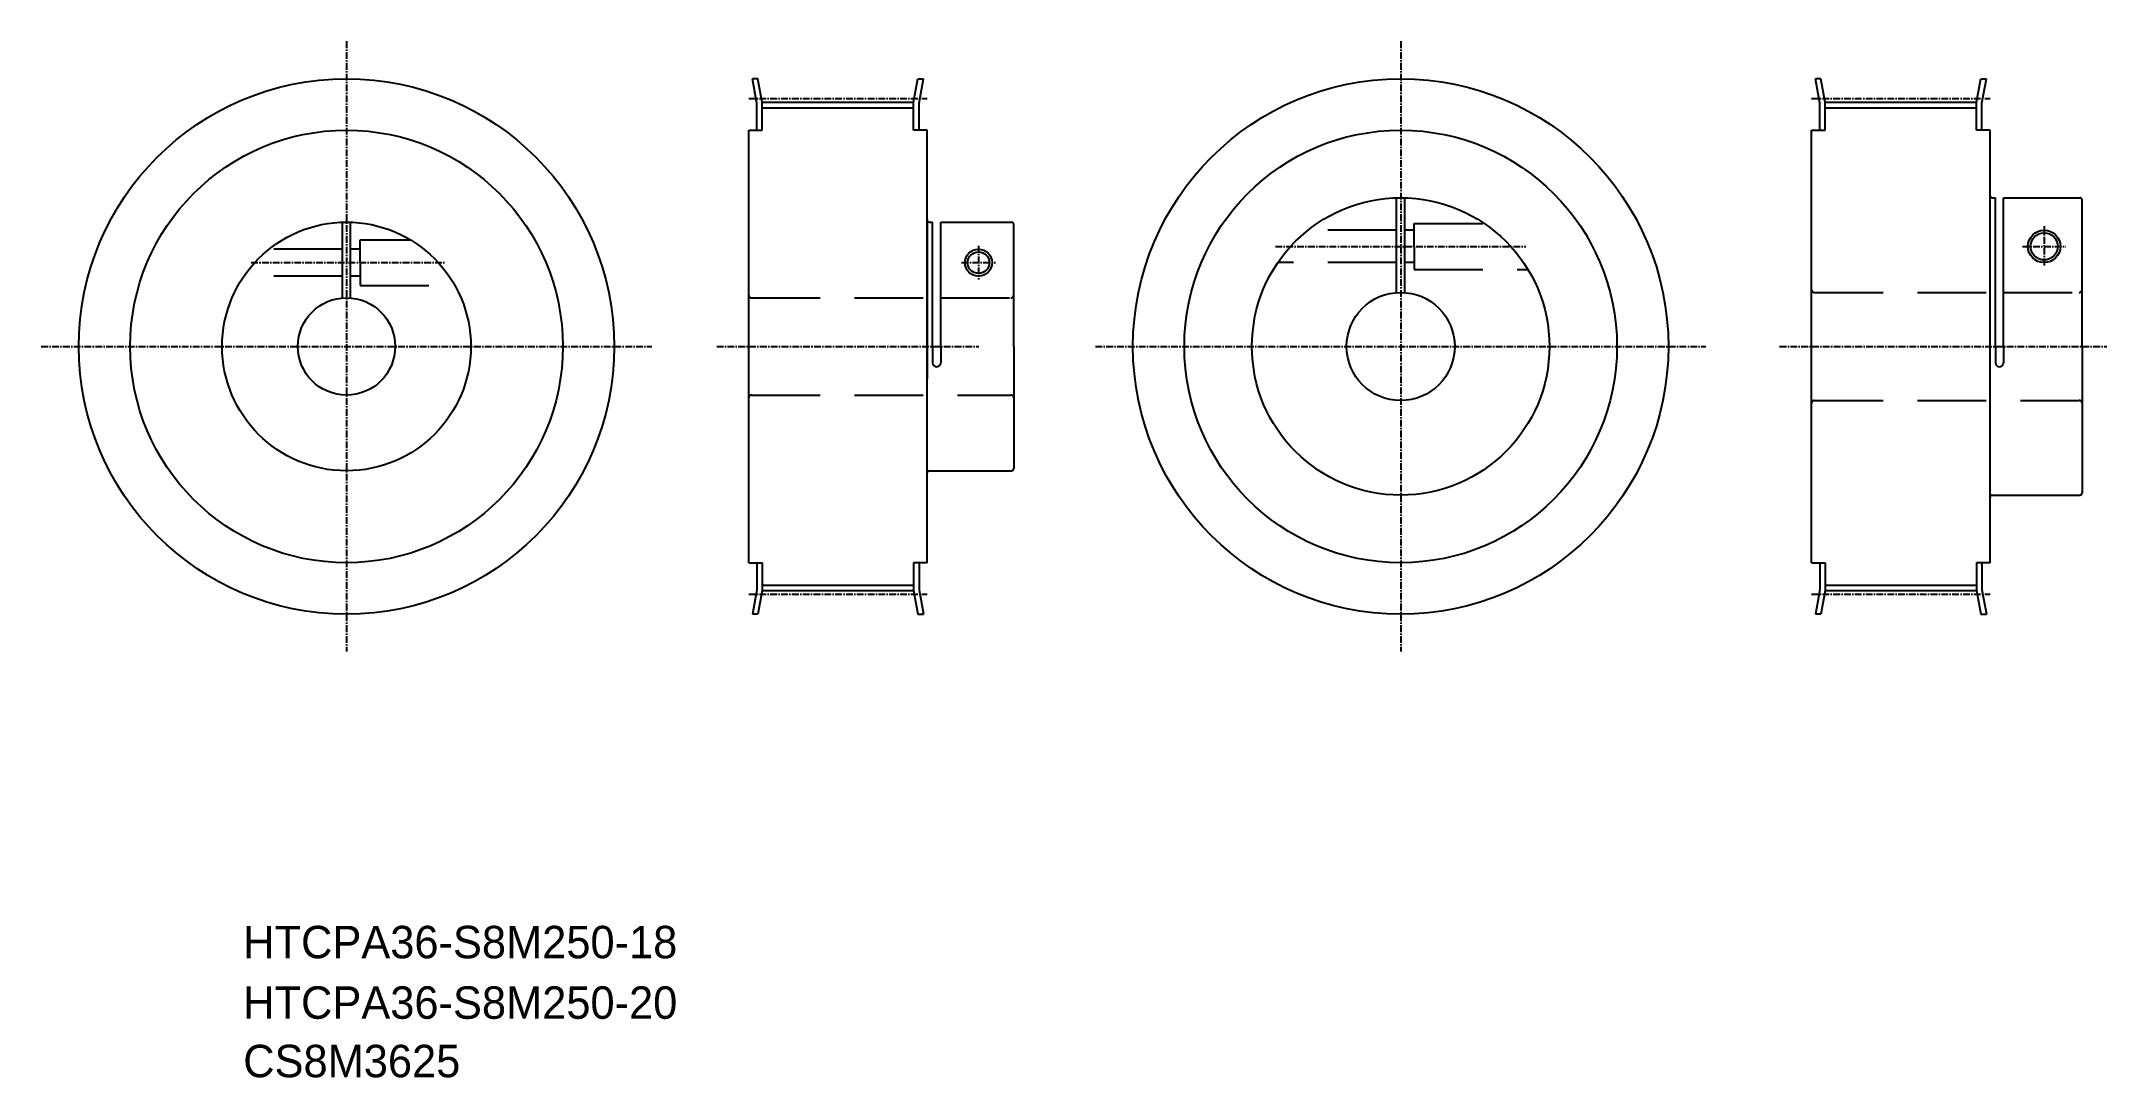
# Model space of a CAD drawing. Extents: x -323 to 59, y -61 to 131.
import ezdxf

# ---------------------------------------------------------------- set-up
doc = ezdxf.new("R2010")
doc.units = 0
doc.linetypes.add('CENTER', pattern=[2, 1.25, -0.25, 0.25, -0.25])
doc.linetypes.add('DASHED', pattern=[19.05, 12.7, -6.35])
doc.layers.get('0').update_dxf_attribs({"linetype": 'CONTINUOUS'})
doc.layers.add('CENTER', color=1, linetype='CENTER')

msp = doc.modelspace()

# ---------------------------------------------------------------- linework, layer by layer
at = {"color": 7, "linetype": 'CONTINUOUS'}
for p, q in [((-190.8, 123.84), (-191.83, 123.84)), ((-191.02, 119.36), (-191.83, 123.84)), ((-190.02, 119.49), (-190.8, 123.84)), ((-162.02, 119.49), (-161.23, 123.84)), ((-161.24, 123.84), (-160.2, 123.84)), ((-161.02, 119.36), (-160.2, 123.84)), ((5.53, 119.36), (4.72, 123.84)), ((5.75, 123.84), (4.72, 123.84)), ((6.53, 119.49), (5.75, 123.84)), ((34.53, 119.49), (35.32, 123.84)), ((35.32, 123.84), (36.35, 123.84)), ((35.53, 119.36), (36.35, 123.84)), ((-191.02, 114.34), (-191.02, 119.36)), ((-190.02, 119.49), (-162.02, 119.49)), ((-190.02, 114.34), (-190.02, 119.49)), ((-190.02, 118.49), (-162.02, 118.49)), ((-162.02, 114.34), (-162.02, 119.49)), ((-161.02, 114.34), (-161.02, 119.36)), ((5.53, 114.34), (5.53, 119.36)), ((6.53, 119.49), (34.53, 119.49)), ((6.53, 114.34), (6.53, 119.49)), ((6.53, 118.49), (34.53, 118.49)), ((34.53, 114.34), (34.53, 119.49)), ((35.53, 114.34), (35.53, 119.36)), ((-192.52, 34.34), (-192.52, 114.34)), ((-192.52, 114.34), (-190.02, 114.34)), ((-159.52, 114.34), (-162.02, 114.34)), ((-159.52, 34.34), (-159.52, 114.34)), ((4.03, 34.34), (4.03, 114.34)), ((4.03, 114.34), (6.53, 114.34)), ((37.03, 114.34), (34.53, 114.34)), ((37.03, 34.34), (37.03, 114.34)), ((-72.71, 84.32), (-72.71, 101.83)), ((-71.21, 84.32), (-71.21, 101.83)), ((37.44, 101.84), (38.03, 101.84)), ((38.03, 74.34), (38.03, 101.84)), ((39.53, 74.34), (39.53, 101.84)), ((39.53, 101.84), (53.62, 101.84)), ((54.03, 74.34), (54.03, 101.43)), ((-267.64, 83.31), (-267.64, 97.33)), ((-266.14, 83.31), (-266.14, 97.33)), ((-159.52, 97.84), (-159.52, 68.34)), ((-159.11, 97.34), (-158.52, 97.34)), ((-158.52, 74.34), (-158.52, 97.34)), ((-157.02, 74.34), (-157.02, 97.34)), ((-157.02, 97.34), (-143.93, 97.34)), ((-143.52, 74.34), (-143.52, 96.93)), ((-158.52, 74.34), (-158.52, 71.34)), ((-157.02, 74.34), (-157.02, 71.34)), ((-143.52, 74.34), (-143.52, 51.75)), ((38.03, 74.34), (38.03, 71.34)), ((39.53, 74.34), (39.53, 71.34)), ((54.03, 74.34), (54.03, 47.25)), ((-159.11, 51.34), (-143.93, 51.34)), ((37.44, 46.84), (53.62, 46.84)), ((-192.52, 34.34), (-190.02, 34.34)), ((-191.02, 34.34), (-191.02, 29.33)), ((-190.02, 34.34), (-190.02, 29.19)), ((-162.02, 34.34), (-162.02, 29.19)), ((-159.52, 34.34), (-162.02, 34.34)), ((-161.02, 34.34), (-161.02, 29.33)), ((4.03, 34.34), (6.53, 34.34)), ((5.53, 34.34), (5.53, 29.33)), ((6.53, 34.34), (6.53, 29.19)), ((34.53, 34.34), (34.53, 29.19)), ((37.03, 34.34), (34.53, 34.34)), ((35.53, 34.34), (35.53, 29.33)), ((-191.02, 29.33), (-191.83, 24.84)), ((-190.02, 29.19), (-190.8, 24.84)), ((-190.02, 30.19), (-162.02, 30.19)), ((-190.02, 29.19), (-162.02, 29.19)), ((-162.02, 29.19), (-161.23, 24.84)), ((-161.02, 29.33), (-160.2, 24.84)), ((5.53, 29.33), (4.72, 24.84)), ((6.53, 29.19), (5.75, 24.84)), ((6.53, 30.19), (34.53, 30.19)), ((6.53, 29.19), (34.53, 29.19)), ((34.53, 29.19), (35.32, 24.84)), ((35.53, 29.33), (36.35, 24.84)), ((-190.8, 24.84), (-191.83, 24.84)), ((-161.24, 24.84), (-160.2, 24.84)), ((5.75, 24.84), (4.72, 24.84)), ((35.32, 24.84), (36.35, 24.84))]:
    msp.add_line(p, q, dxfattribs=at)
at = {"color": 3, "linetype": 'DASHED'}
for p, q in [((-72.71, 95.84), (-89.1, 95.84)), ((-69.46, 95.84), (-71.21, 95.84)), ((-69.46, 97.09), (-56.51, 97.09)), ((-69.46, 92.84), (-69.46, 97.09)), ((-267.64, 92.34), (-281.21, 92.34)), ((-264.39, 92.34), (-266.14, 92.34)), ((-264.39, 89.84), (-264.39, 94.09)), ((-264.39, 94.09), (-255.11, 94.09)), ((-69.46, 92.84), (-69.46, 88.59)), ((-264.39, 89.84), (-264.39, 85.59)), ((-72.71, 89.84), (-94.67, 89.84)), ((-69.46, 89.84), (-71.21, 89.84)), ((-69.46, 88.59), (-48.44, 88.59)), ((-267.64, 87.34), (-285.87, 87.34)), ((-264.39, 87.34), (-266.14, 87.34)), ((-264.39, 85.59), (-246.83, 85.59)), ((4.53, 84.34), (38.03, 84.34)), ((39.53, 84.34), (53.53, 84.34)), ((-192.02, 83.34), (-158.52, 83.34)), ((-157.02, 83.34), (-144.02, 83.34)), ((-192.02, 65.34), (-144.02, 65.34)), ((4.53, 64.34), (53.53, 64.34))]:
    msp.add_line(p, q, dxfattribs=at)
at = {"color": 7, "linetype": 'CONTINUOUS'}
for centre, radius in [((-266.89, 74.34), 49.5), ((-71.96, 74.34), 49.5), ((-266.89, 74.34), 40), ((-71.96, 74.34), 40), ((-71.96, 74.34), 27.5), ((-266.89, 74.34), 23), ((47.03, 92.84), 3), ((-150.02, 89.84), 2.5), ((-71.96, 74.34), 10), ((-266.89, 74.34), 9)]:
    msp.add_circle(centre, radius, dxfattribs=at)
at = {"color": 3, "linetype": 'CONTINUOUS'}
for centre, radius in [((-150.02, 89.84), 2), ((47.03, 92.84), 2.5)]:
    msp.add_circle(centre, radius, dxfattribs=at)
at = {"color": 7, "linetype": 'CONTINUOUS'}
for centre, radius, start, end in [((37.44, 102.25), 0.41, 180, 270), ((53.62, 101.43), 0.41, 0, 90), ((-159.11, 97.75), 0.41, 180, 270), ((-143.93, 96.93), 0.41, 0, 90), ((-157.77, 71.34), 0.75, 180, 0), ((38.78, 71.34), 0.75, 180, 0), ((-159.11, 50.93), 0.41, 90, 180), ((-143.93, 51.75), 0.41, 270, 0), ((37.44, 46.43), 0.41, 90, 180), ((53.62, 47.25), 0.41, 270, 0)]:
    msp.add_arc(centre, radius, start, end, dxfattribs=at)
at = {"color": 3, "linetype": 'DASHED'}
for centre, start, end in [((4.53, 84.84), 180, 270), ((53.53, 84.84), 270, 0), ((-192.02, 83.84), 180, 270), ((-144.02, 83.84), 270, 0), ((-192.02, 64.84), 90, 180), ((-144.02, 64.84), 0, 90), ((4.53, 63.84), 90, 180), ((53.53, 63.84), 0, 90)]:
    msp.add_arc(centre, 0.5, start, end, dxfattribs=at)
at = {"layer": 'CENTER', "color": 1, "linetype": 'CENTER'}
for p, q in [((-266.89, 130.78), (-266.89, 17.91)), ((-71.96, 130.78), (-71.96, 17.91)), ((-192.52, 120.18), (-159.52, 120.18)), ((4.03, 120.18), (37.03, 120.18)), ((47.03, 96.59), (47.03, 89.1)), ((-150.02, 92.96), (-150.02, 86.72)), ((-95.11, 92.84), (-48.8, 92.84)), ((43, 92.84), (51.06, 92.84)), ((-284.51, 89.84), (-248.76, 89.84)), ((-153.14, 89.84), (-146.9, 89.84)), ((-323.33, 74.34), (-210.46, 74.34)), ((-198.44, 74.34), (-149.96, 74.34)), ((-128.39, 74.34), (-15.52, 74.34)), ((-1.89, 74.34), (58.59, 74.34)), ((-192.52, 28.51), (-159.52, 28.51)), ((4.03, 28.51), (37.03, 28.51))]:
    msp.add_line(p, q, dxfattribs=at)

# ---------------------------------------------------------------- texts
at = {"color": 7, "linetype": 'CONTINUOUS'}
for s, p in [('HTCPA36-S8M250-18', (-285.99, -38.81)), ('HTCPA36-S8M250-20', (-285.99, -50)), ('CS8M3625', (-285.99, -60.81))]:
    msp.add_text(s, height=6, dxfattribs=at).set_placement(p)

doc.saveas('drawing.dxf')
